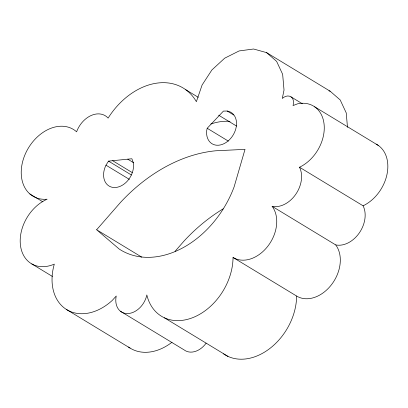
<?xml version="1.0" encoding="UTF-8"?>
<svg xmlns="http://www.w3.org/2000/svg" width="408" height="408" viewBox="0 0 408 408"><rect width="100%" height="100%" fill="white"/><g stroke="black" fill="none" stroke-linecap="round" stroke-linejoin="round"><path stroke-width="0.61" d="M207.203 128.275L206.703 130.519A18.34 13.515 -58.7 0 0 218.382 145.238A18.34 13.515 -58.7 0 0 235.85 128.648A18.34 13.515 -58.7 0 0 227.215 111.037L223.441 111.088L207.203 128.275L228.393 141.137M105.988 165.184L108.518 161.124L131.881 158.758L133.192 162.435A18.34 13.515 -58.7 0 1 115.857 187.466A18.34 13.515 -58.7 0 1 105.988 165.184L129.351 179.367M96.635 229.76L120.59 202.317A153.495 113.128 -58.7 0 1 215.694 150.787L245.019 149.364L234.136 186.813A89.995 66.326 -58.7 0 1 119.233 249.069L96.635 229.76L141.734 257.127M175.078 251.308L184.161 240.899A153.495 113.128 -58.7 0 1 223.181 208.835M347.489 127.362L346.229 112.894L340.195 99.95L330.143 91.203L266.572 52.622L253.603 49.011L239.119 50.939L224.691 58.186L211.885 69.972L202.093 85.012L196.376 101.684A65.984 48.634 -58.7 0 0 108.11 118.116A22.675 16.713 -58.7 0 0 76.597 131.82A39.035 28.769 -58.7 0 0 25.27 154.051A39.035 28.769 -58.7 0 0 47.139 199.201A37.408 27.571 -58.7 0 0 20.4 244.846A37.408 27.571 -58.7 0 0 54.305 264.119A49.628 36.577 -58.7 0 0 66.489 309.499L130.065 348.075M328.965 90.872L330.143 91.203M314.639 106.794L378.216 145.37M266.572 52.622L276.619 61.373L282.652 74.312L284.024 90.041L282.3 98.445A9.297 6.849 -58.7 0 1 290.965 96.839L302.374 103.76M227.215 111.037L233.738 114.995M185.798 89.74L198.293 97.323M218.652 115.204L236.584 126.082M290.965 96.839A9.297 6.849 -58.7 0 1 293.041 105.565L297.707 103.775A35.71 26.321 -58.7 0 1 324.258 126.817A35.71 26.321 -58.7 0 1 299.513 167.229L363.089 205.805A25.383 18.707 -58.7 0 1 359.203 233.065A25.383 18.707 -58.7 0 1 335.702 244.907A32.655 24.067 -58.7 0 1 331.577 284.575A32.655 24.067 -58.7 0 1 296.621 296.05A53.596 39.5 -58.7 0 1 270.514 347.953A53.596 39.5 -58.7 0 1 223.569 353.869M66.489 309.499A49.628 36.577 -58.7 0 0 112.287 300.395L116.229 296.014A19.298 14.224 -58.7 0 0 127.801 313.553A19.298 14.224 -58.7 0 0 146.834 294.959A53.596 39.5 -58.7 0 0 194.438 316.95A53.596 39.5 -58.7 0 0 233.044 257.468A32.655 24.067 -58.7 0 0 268 245.993A32.655 24.067 -58.7 0 0 272.126 206.326L335.702 244.907M127.755 159.176L133.732 162.802M112.644 160.706L132.207 172.579M108.518 161.124L131.34 174.971M233.044 257.468L296.621 296.05M29.83 193.922L42.871 201.838M164.404 317.812L227.975 356.388M120.651 311.396L184.227 349.972A19.298 14.224 -58.7 0 0 206.132 343.154M31.814 263.94L52.464 276.471M299.513 167.229A25.383 18.707 -58.7 0 1 295.632 194.483A25.383 18.707 -58.7 0 1 272.126 206.326M376.15 144.126A35.71 26.321 -58.7 0 1 386.973 174.496A35.71 26.321 -58.7 0 1 363.089 205.805M171.962 342.276A49.628 36.577 -58.7 0 1 128.5 347.019M210.768 124.027A65.984 48.634 -58.7 0 1 230.02 121.344"/></g></svg>
